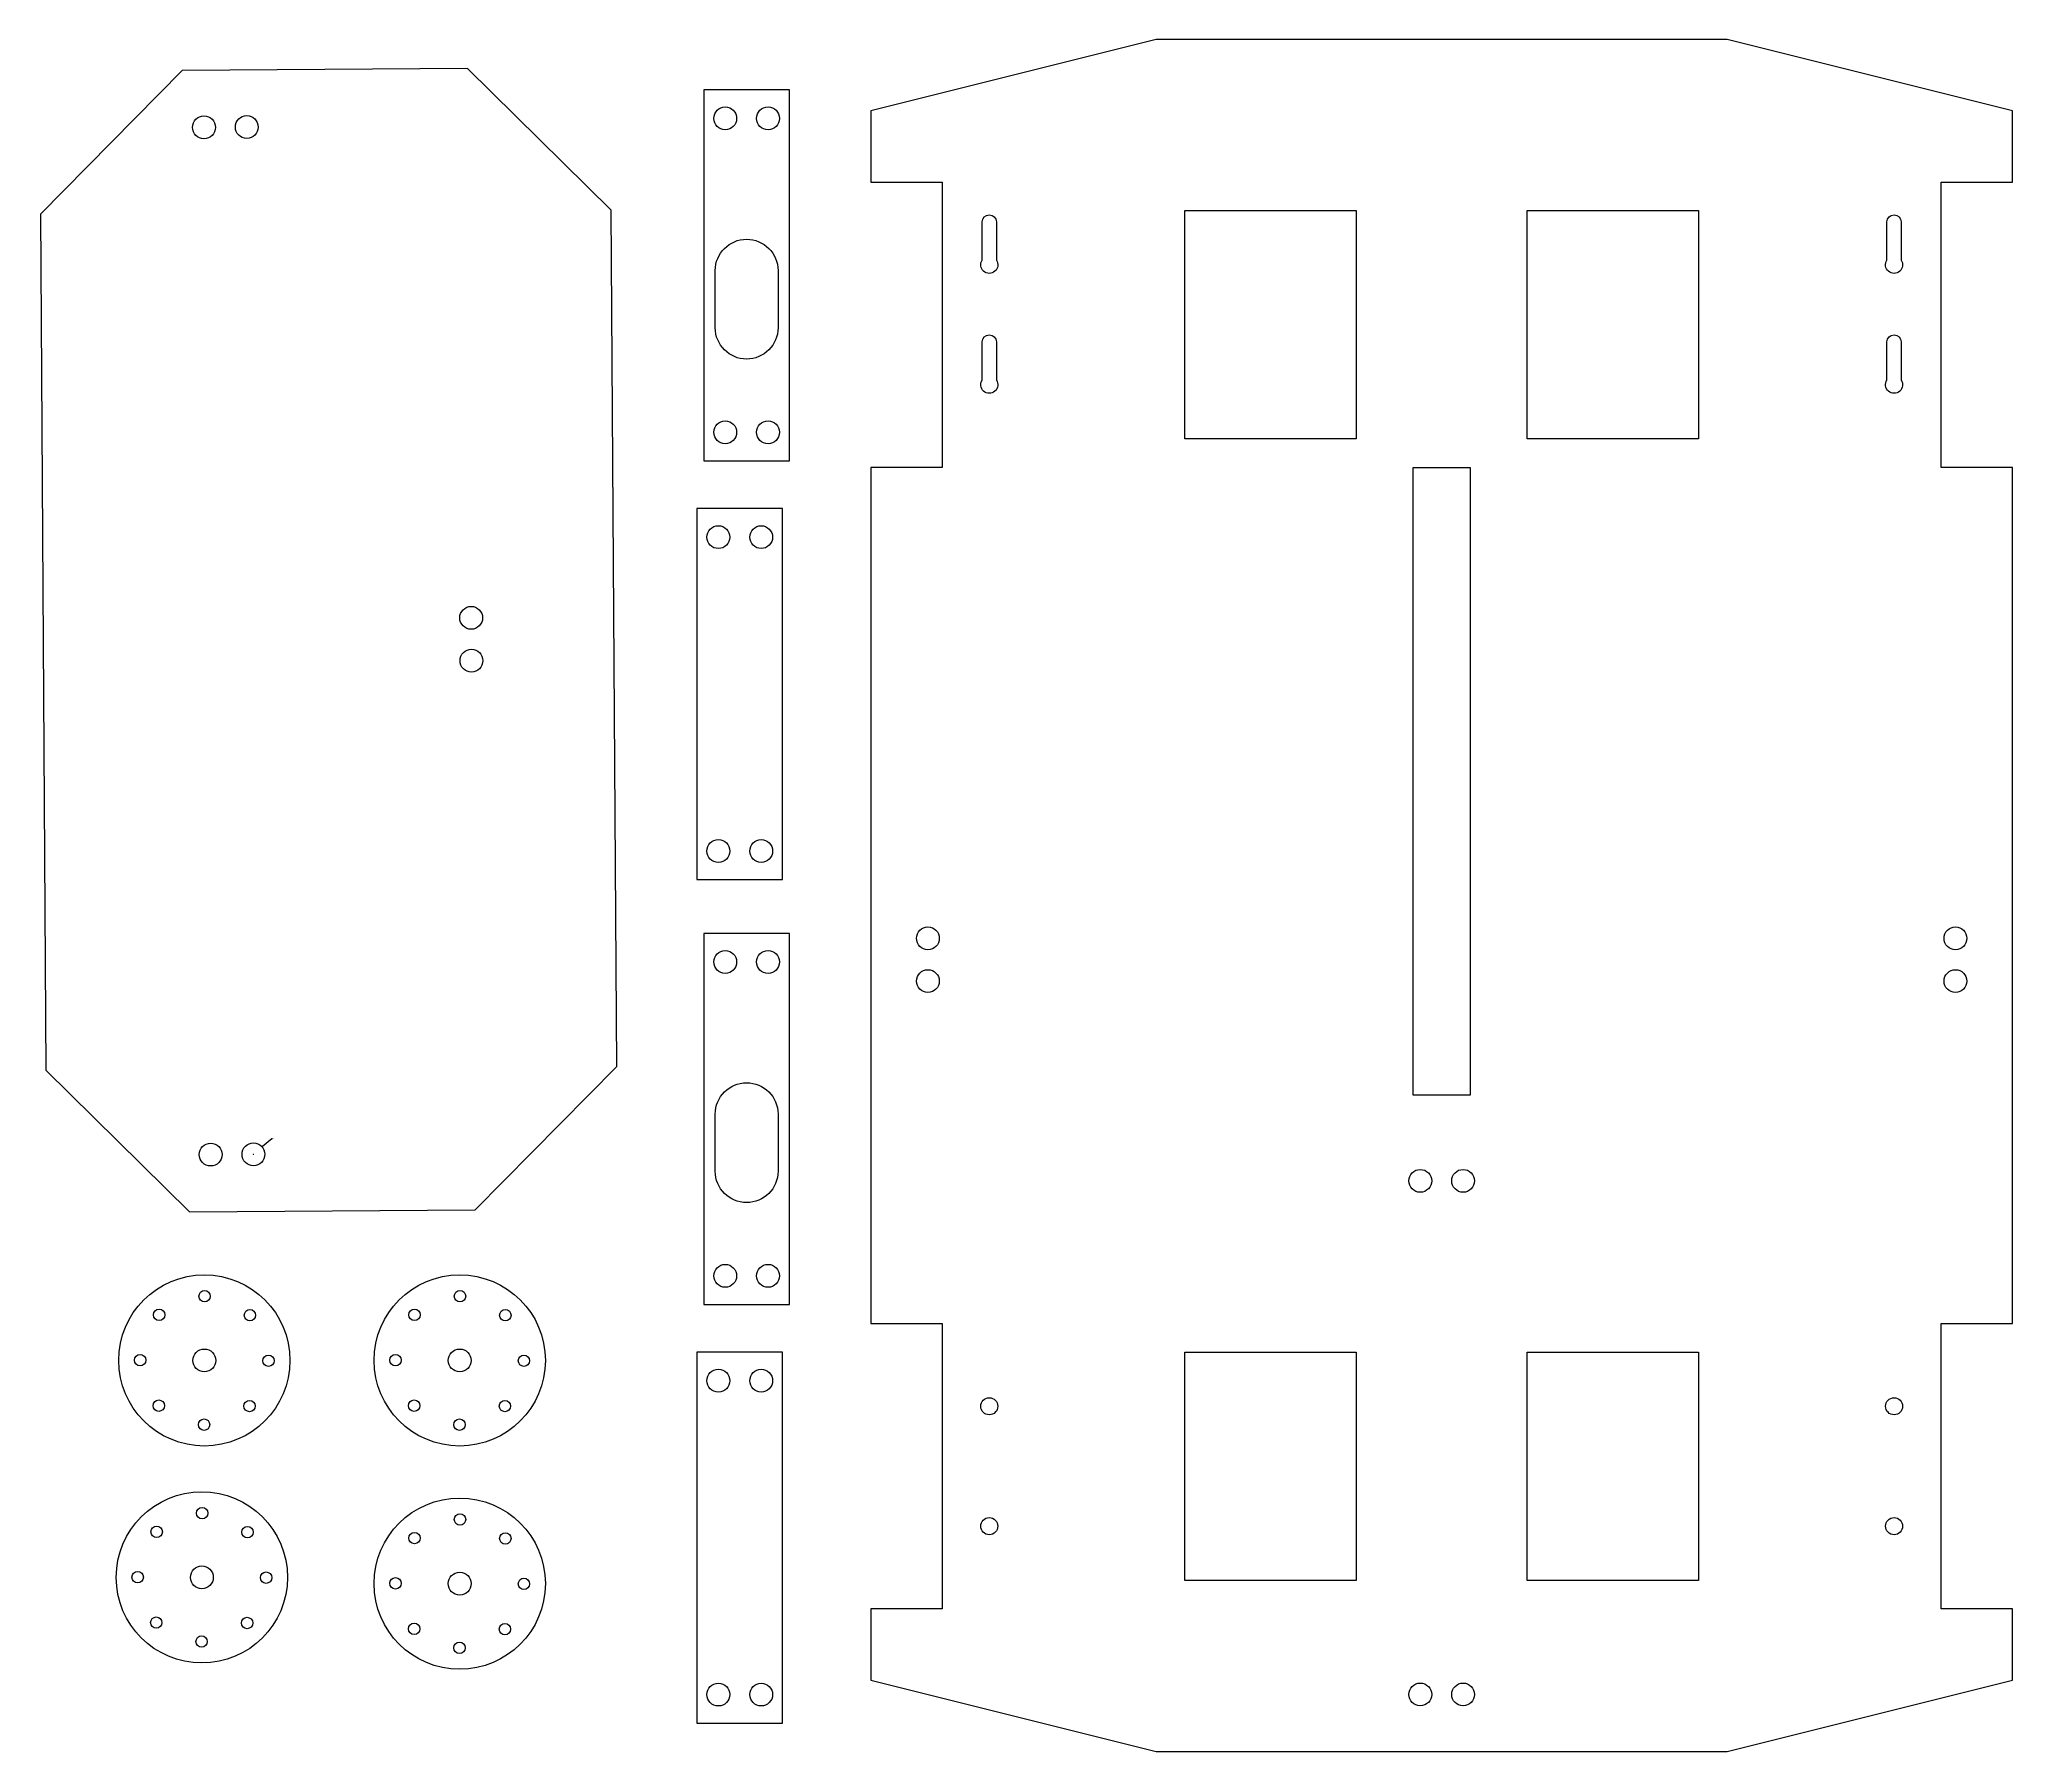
# Model space of a CAD drawing. Extents: x -401 to 290, y -232 to 368.
import ezdxf

# ---------------------------------------------------------------- set-up
doc = ezdxf.new("R2010")
doc.units = 0
doc.header["$MEASUREMENT"] = 0
doc.dimstyles.get("Standard").update_dxf_attribs({"dimtxt": 0.18, "dimasz": 0.18, "dimexe": 0.18, "dimexo": 0.0625, "dimgap": 0.09, "dimtad": 0, "dimtih": 1, "dimtoh": 1, "dimdec": 4, "dimzin": 0, "dimdsep": 46, "dimtxsty": 'Standard', "dimcen": 0.09, "dimadec": 0, "dimazin": 0, "dimtfac": 1, "dimtdec": 4, "dimtofl": 0, "dimtmove": 0, "dimatfit": 3, "dimfxl": 1, "dimtolj": 1, "dimtzin": 0, "dimarcsym": 0})

# ---------------------------------------------------------------- blocks, each defined once
blk = doc.blocks.new('face')
for points in [[(-200, -275), (-100, -300), (100, -300), (200, -275), (200, -250), (175, -250), (175, -150), (200, -150), (200, 150), (175, 150), (175, 250), (200, 250), (200, 275), (100, 300), (-100, 300), (-200, 275), (-200, 250), (-175, 250), (-175, 150), (-200, 150), (-200, -150), (-175, -150), (-175, -250), (-200, -250)], [(-30, 160), (-90, 160), (-90, 240), (-30, 240)], [(90, 160), (30, 160), (30, 240), (90, 240)], [(10, 150), (10, -70), (-10, -70), (-10, 150)], [(-90, -160), (-30, -160), (-30, -240), (-90, -240)], [(30, -160), (90, -160), (90, -240), (30, -240)]]:
    blk.add_lwpolyline(points, close=True)
for points in [[(-156, 222.66, -1.863325), (-161, 222.66), (-161, 236.05, -1), (-156, 236.05)], [(161, 222.66, -1.863325), (156, 222.66), (156, 236.05, -1), (161, 236.05)], [(-156, 180.66, -1.863325), (-161, 180.66), (-161, 194, -1), (-156, 194)], [(161, 180.66, -1.863325), (156, 180.66), (156, 194, -1), (161, 194)]]:
    blk.add_lwpolyline(points, format="xyb", close=True)
for centre, radius in [((-180, -15), 4), ((180, -15), 4), ((-180, -30), 4), ((180, -30), 4), ((-7.5, -100), 4), ((7.5, -100), 4), ((-158.5, -179), 3), ((158.5, -179), 3), ((-158.5, -221), 3), ((158.5, -221), 3), ((-7.5, -280), 4), ((7.5, -280), 4)]:
    blk.add_circle(centre, radius)
blk = doc.blocks.new('face up')
blk.add_lwpolyline([(200, 0), (150, 50), (-150, 50), (-200, 0), (-200, -100), (-150, -150), (150, -150), (200, -100)], close=True)
for centre in [(-180, -7.5), (180, -7.5), (-180, -22.5), (180, -22.5), (-7.5, -100), (7.5, -100)]:
    blk.add_circle(centre, 4)
blk = doc.blocks.new('bracket up')
blk.add_lwpolyline([(65, -15), (65, 15), (-65, 15), (-65, -15)], close=True)
for centre in [(-55, 7.5), (55, 7.5), (-55, -7.5), (55, -7.5)]:
    blk.add_circle(centre, 4)
blk = doc.blocks.new('pisss')
blk.add_lwpolyline([(130, 0), (0, 0), (0, -30), (130, -30)], close=True)
blk.add_lwpolyline([(46.65, -26, -1), (46.65, -4), (66.65, -4, -1), (66.65, -26)], format="xyb", close=True)
for centre in [(10, -7.5), (120, -7.5), (10, -22.5), (120, -22.5)]:
    blk.add_circle(centre, 4)
blk = doc.blocks.new('*D31')
at = {"color": 0, "linetype": 'Continuous', "lineweight": -2, "transparency": 16777216}
for p, q in [((-319.61, -17.33), (-322.87, -20.07)), ((-319.43, -17.33), (-319.61, -17.33)), ((-326.16, -22.76), (-325.98, -22.76)), ((-326.07, -22.85), (-326.07, -22.67))]:
    blk.add_line(p, q, dxfattribs=at)
at = {"color": 0, "linetype": 'Continuous', "transparency": 16777216}
blk.add_solid([(-322.89, -20.05), (-322.85, -20.09), (-323.01, -20.18)], dxfattribs=at)
at = {"layer": 'Defpoints', "color": 0, "linetype": 'Continuous', "transparency": 16777216}
for p in [(-323.01, -20.18), (-329.13, -25.33)]:
    blk.add_point(p, dxfattribs=at)
at = {"color": 0, "linetype": 'Continuous', "transparency": 16777216, "insert": (-318.86, -17.33), "char_height": 0.18, "attachment_point": 5}
blk.add_mtext('\\A1;∅8.0000', dxfattribs=at)
blk = doc.blocks.new('*U32')
at = {"linetype": 'Continuous'}
blk.add_circle((0, 0), 2, dxfattribs=at)
blk = doc.blocks.new('*U33')
at = {"color": 0, "linetype": 'ByBlock', "lineweight": -2, "transparency": 16777216}
for p, rotation in [((-343.18, -72.5), 90), ((-359.12, -79.03), 135), ((-327.3, -79.16), 44.99999999999999), ((-365.78, -94.91), 180), ((-359.25, -110.85), 225), ((-327.43, -110.98), 315), ((-343.37, -117.5), 270.0000000000001)]:
    blk.add_blockref('*U32', p, dxfattribs=dict(at, rotation=rotation))
blk.add_blockref('*U32', (-320.78, -95.1), dxfattribs=at)
blk = doc.blocks.new('*U34')
at = {"linetype": 'Continuous'}
blk.add_circle((0, 0), 2, dxfattribs=at)
blk = doc.blocks.new('*U36')
at = {"color": 0, "linetype": 'ByBlock', "lineweight": -2, "transparency": 16777216}
for p, rotation in [((-343.18, -72.5), 90), ((-359.12, -79.03), 135), ((-327.3, -79.16), 44.99999999999999), ((-365.78, -94.91), 180), ((-359.25, -110.85), 225), ((-327.43, -110.98), 315), ((-343.37, -117.5), 270.0000000000001)]:
    blk.add_blockref('*U34', p, dxfattribs=dict(at, rotation=rotation))
blk.add_blockref('*U34', (-320.78, -95.1), dxfattribs=at)
blk = doc.blocks.new('*U37')
at = {"linetype": 'Continuous'}
blk.add_circle((0, 0), 2, dxfattribs=at)
blk = doc.blocks.new('*U39')
at = {"color": 0, "linetype": 'ByBlock', "lineweight": -2, "transparency": 16777216}
for p, rotation in [((-343.18, -72.5), 90), ((-359.12, -79.03), 135), ((-327.3, -79.16), 44.99999999999999), ((-365.78, -94.91), 180), ((-359.25, -110.85), 225), ((-327.43, -110.98), 315), ((-343.37, -117.5), 270.0000000000001)]:
    blk.add_blockref('*U37', p, dxfattribs=dict(at, rotation=rotation))
blk.add_blockref('*U37', (-320.78, -95.1), dxfattribs=at)
blk = doc.blocks.new('*U40')
at = {"linetype": 'Continuous'}
blk.add_circle((0, 0), 2, dxfattribs=at)
blk = doc.blocks.new('*U42')
at = {"color": 0, "linetype": 'ByBlock', "lineweight": -2, "transparency": 16777216}
for p, rotation in [((-343.18, -72.5), 90), ((-359.12, -79.03), 135), ((-327.3, -79.16), 44.99999999999999), ((-365.78, -94.91), 180), ((-359.25, -110.85), 225), ((-327.43, -110.98), 315), ((-343.37, -117.5), 270.0000000000001)]:
    blk.add_blockref('*U40', p, dxfattribs=dict(at, rotation=rotation))
blk.add_blockref('*U40', (-320.78, -95.1), dxfattribs=at)

msp = doc.modelspace()

# ---------------------------------------------------------------- linework, layer by layer
at = {"linetype": 'Continuous'}
for centre, radius in [((-343.27715, -95.00233), 30), ((-253.80295, -95.00233), 30), ((-343.27715, -95.00233), 4), ((-253.80295, -95.00233), 4), ((-344.14333, -171.02248), 30), ((-253.80295, -173.21079), 30), ((-344.14333, -171.02248), 4), ((-253.80295, -173.21079), 4)]:
    msp.add_circle(centre, radius, dxfattribs=at)

# ---------------------------------------------------------------- block references
for name, p in [('face', (90.22706, 67.93981)), ('*U33', (0, 0)), ('*U36', (89.4742, 0)), ('*U42', (-0.86618, -76.02016)), ('*U39', (89.4742, -78.20846))]:
    msp.add_blockref(name, p, dxfattribs=at)
for name, p, rotation in [('face up', (-349.73995, 157.09163), 90.37268541980752), ('pisss', (-168.27928, 220.27538), 90), ('bracket up', (-155.68136, 138.5226), 90), ('pisss', (-168.27928, -75.34163), 90), ('bracket up', (-155.68136, -157.09441), 90)]:
    msp.add_blockref(name, p, dxfattribs=dict(at, rotation=rotation))

# ---------------------------------------------------------------- dimensions: what is measured, and where the dimension line sits
dim = msp.add_diameter_dim_2p(p1=(-329.13111, -25.33254), p2=(-323.0081, -20.18388), dimstyle='Standard', dxfattribs=at)
dim.commit()
dim.dimension.update_dxf_attribs({"geometry": '*D31', "text_midpoint": (-318.86021, -17.32669), "dimtype": 163})

doc.saveas('drawing.dxf')
